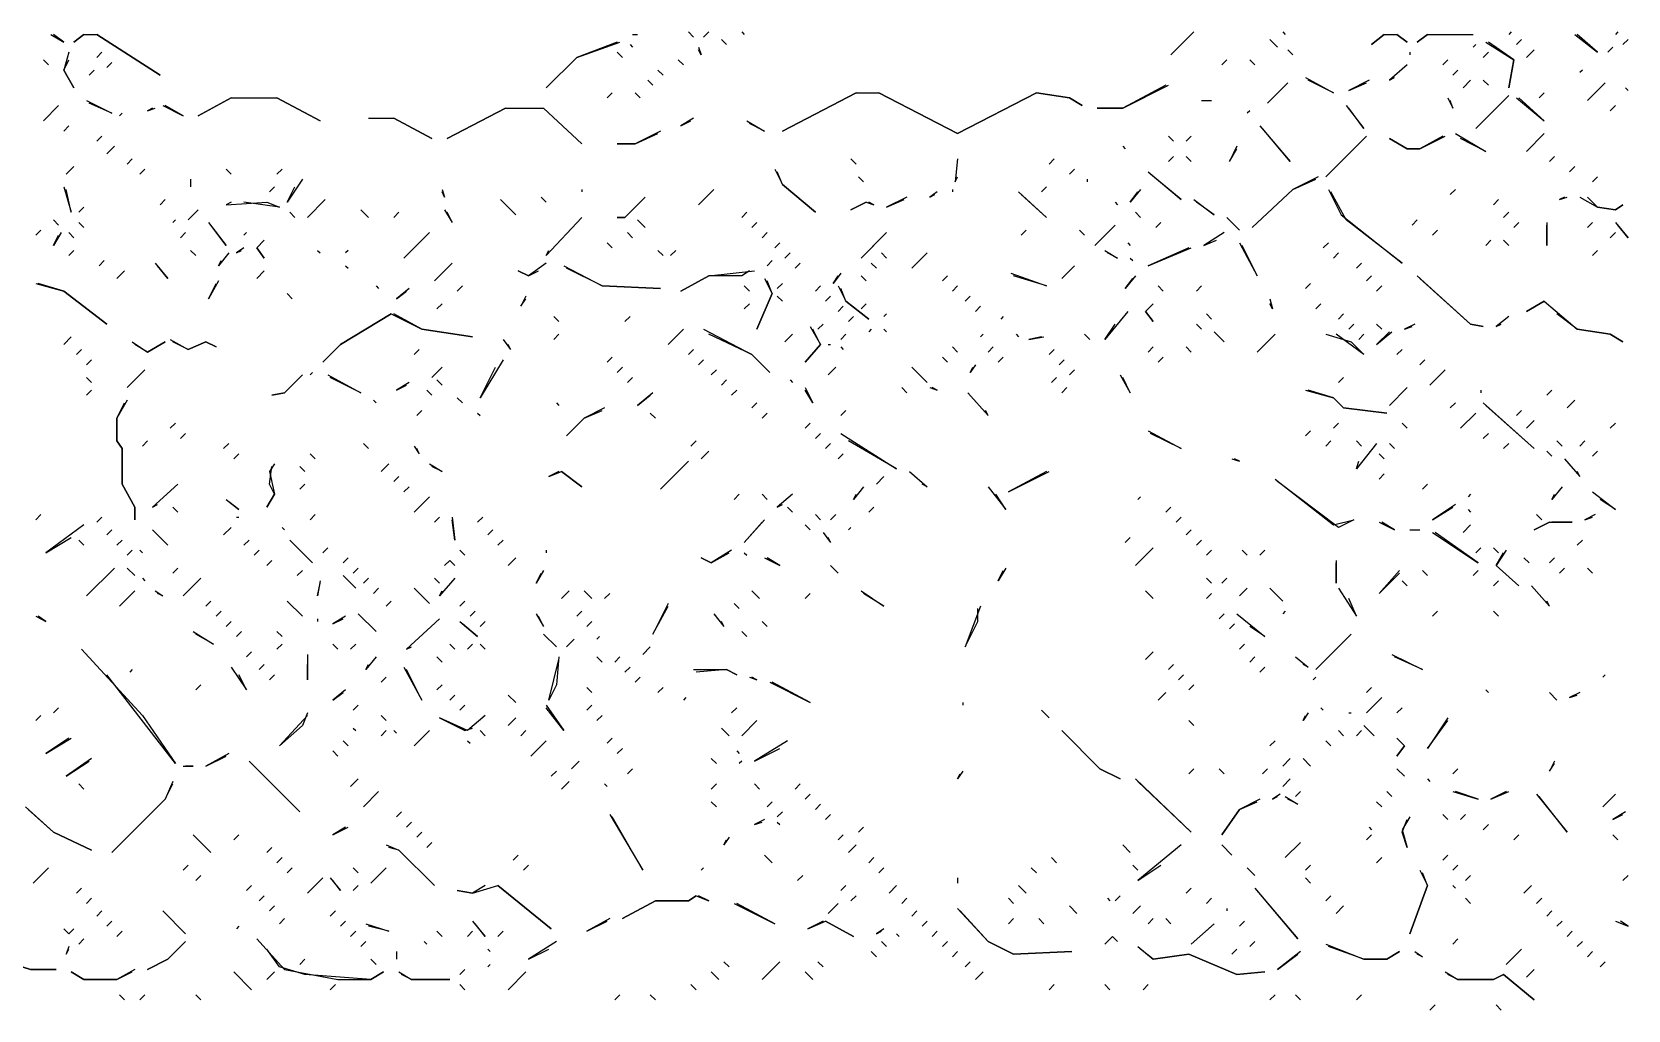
# Model space of a CAD drawing. Extents: x 1 to 2775, y -31 to 2075.
# Drawn here: x 654.8 to 759.5, y 2010.7 to 2074.8 of the extents above; entities that cross this region are included whole.
import ezdxf

# ---------------------------------------------------------------- set-up
doc = ezdxf.new("R2010")
doc.units = 0
doc.layers.add('LINEWORK', color=4, linetype='CONTINUOUS')

msp = doc.modelspace()

# ---------------------------------------------------------------- linework, layer by layer
at = {"layer": 'LINEWORK'}
for points in [[(656, 2074.6667), (656.8333, 2074.1667), (656.1667, 2074.6667)], [(658.1667, 2074.6667), (657.5, 2074.1667), (658.1667, 2074.6667), (659, 2074.6667), (663.1667, 2072), (659, 2074.6667)], [(693.1667, 2074.1667), (690.5, 2073.1667), (688.5, 2071.1667), (690.5, 2073.1667), (693.3333, 2074.1667)], [(694.1667, 2074.6667), (694.5, 2074.6667)], [(697.8333, 2074.8333), (698.1667, 2074.5)], [(699.1667, 2074.8333), (698.8333, 2074.5)], [(700, 2074.3333), (700.3333, 2074)], [(701.3333, 2074.8333), (701.5, 2074.6667)], [(731, 2074.8333), (729.5, 2073.3333)], [(736, 2074.3333), (736.5, 2073.8333)], [(736.8333, 2074.8333), (737, 2074.6667)], [(743.5, 2074.6667), (742.6667, 2074), (743.5, 2074.6667), (744.3333, 2074.6667), (745, 2074.1667), (744.3333, 2074.6667)], [(746.3333, 2074.6667), (745.6667, 2074.1667), (746.3333, 2074.6667), (749.3333, 2074.6667)], [(750.1667, 2074.1667), (752, 2073), (751.6667, 2071.1667), (752, 2073), (750.3333, 2074.1667)], [(751.8333, 2074.8333), (751.6667, 2074.6667)], [(752.5, 2074.3333), (752.1667, 2074)], [(756, 2074.6667), (757.5, 2073.5), (756.1667, 2074.6667)], [(758.8333, 2074.8333), (758.6667, 2074.6667)], [(759.5, 2074.3333), (759.1667, 2074)], [(657.1667, 2073.5), (656.8333, 2072.3333), (657.5, 2071.1667), (656.8333, 2072.3333), (657.1667, 2073)], [(659.3333, 2073.5), (659, 2073.1667)], [(693.1667, 2073.5), (693.5, 2073.1667)], [(694, 2074), (694.1667, 2073.8333)], [(698.5, 2073.8333), (698.6667, 2073.3333), (698.5, 2073.6667)], [(737.1667, 2073.6667), (737.5, 2073.3333)], [(745.1667, 2073.5), (745.1667, 2073.3333)], [(749.5, 2074), (749.3333, 2073.8333)], [(750.3333, 2073.5), (750, 2073.1667)], [(753.3333, 2073.6667), (752.8333, 2073.1667)], [(758.5, 2073.8333), (758.1667, 2073.5)], [(655.5, 2073), (655.8333, 2072.6667)], [(658.8333, 2072.3333), (658.5, 2072)], [(660, 2072.8333), (659.6667, 2072.5)], [(695.8333, 2072.3333), (696.1667, 2072)], [(697.1667, 2073), (697.5, 2072.6667)], [(733.1667, 2073), (732.8333, 2072.6667)], [(734.6667, 2073), (735, 2072.6667)], [(745, 2072.6667), (743.8333, 2071.6667), (744.1667, 2071.8333)], [(747.6667, 2073), (747.3333, 2072.6667)], [(748.3333, 2072.3333), (748, 2072)], [(756.5, 2072.3333), (756.3333, 2072.1667)], [(695.1667, 2071.6667), (695.5, 2071.3333)], [(729.1667, 2071.3333), (726.3333, 2069.8333), (724.6667, 2069.8333), (726.3333, 2069.8333), (729.3333, 2071.3333)], [(737.1667, 2071.5), (735.8333, 2070.1667)], [(738.3333, 2071.8333), (740.1667, 2070.8333), (738.5, 2071.6667)], [(742.5, 2071.6667), (741.1667, 2071), (742.3333, 2071.5)], [(749.1667, 2071.6667), (748.6667, 2071.1667)], [(750, 2071.6667), (750.3333, 2071.3333)], [(758, 2071.5), (756.8333, 2070.3333)], [(759.3333, 2071.1667), (759.5, 2071)], [(656.5, 2070), (655.5, 2069)], [(658.3333, 2070.3333), (660, 2069.5), (658.5, 2070.1667)], [(663.3333, 2070), (664.6667, 2069.3333), (663.5, 2070)], [(667.8333, 2070.5), (665.6667, 2069.3333), (667.8333, 2070.5), (670.8333, 2070.5), (673.6667, 2069), (670.8333, 2070.5)], [(692.8333, 2070.8333), (692.5, 2070.5)], [(694.3333, 2070.8333), (694.6667, 2070.5)], [(708.8333, 2070.8333), (704, 2068.3333), (708.8333, 2070.8333), (710.3333, 2070.8333), (715.5, 2068.1667), (720.6667, 2070.8333), (722.8333, 2070.5), (723.6667, 2070), (722.8333, 2070.5), (720.6667, 2070.8333), (715.5, 2068.1667), (710.3333, 2070.8333)], [(731.5, 2070.3333), (732.1667, 2070.3333)], [(741, 2070), (742.1667, 2068.5), (741.1667, 2069.8333)], [(747.6667, 2070.5), (748, 2069.8333), (747.8333, 2070.3333)], [(751.6667, 2070.6667), (749.5, 2068.5)], [(752.1667, 2070.5), (754, 2069), (752.3333, 2070.5)], [(754, 2070.8333), (753.6667, 2070.5)], [(758.6667, 2070), (758.3333, 2069.6667)], [(660.6667, 2069.5), (660.5, 2069.3333)], [(662.6667, 2069.8333), (662.3333, 2069.6667), (662.8333, 2069.8333)], [(676.8333, 2069.1667), (678.5, 2069.1667), (681, 2067.8333), (678.5, 2069.1667)], [(685.8333, 2069.8333), (682, 2067.8333), (685.8333, 2069.8333), (688.3333, 2069.8333), (690.8333, 2067.5), (688.3333, 2069.8333)], [(698.1667, 2069.1667), (697.3333, 2068.6667), (698, 2069)], [(701.6667, 2069), (702.8333, 2068.3333), (701.8333, 2068.8333)], [(734.6667, 2069.6667), (734.5, 2069.5)], [(657.1667, 2068.6667), (656.8333, 2068.3333)], [(659.3333, 2068), (659, 2067.6667)], [(696, 2068.3333), (694.3333, 2067.5), (693.1667, 2067.5), (694.3333, 2067.5), (695.8333, 2068.1667)], [(729.3333, 2068), (729.6667, 2067.6667)], [(730.8333, 2068), (730.5, 2067.6667)], [(735.3333, 2068.6667), (737.3333, 2066.3333), (735.5, 2068.5)], [(742.3333, 2068), (739.6667, 2065.3333)], [(747.3333, 2068), (745.8333, 2067.1667), (745, 2067.1667), (743.8333, 2067.8333), (745, 2067.1667), (745.8333, 2067.1667), (747.5, 2068)], [(748.1667, 2068.1667), (750.1667, 2067), (748.5, 2067.8333)], [(754, 2068.1667), (752.8333, 2067)], [(660.1667, 2067.3333), (659.6667, 2066.8333)], [(726.3333, 2067.3333), (726.5, 2067.1667)], [(733.8333, 2067.3333), (733.3333, 2066.3333), (733.8333, 2067.1667)], [(657.5, 2066), (657, 2065.5)], [(661.3333, 2066.5), (661, 2066.1667)], [(662.1667, 2065.8333), (661.8333, 2065.5)], [(667.5, 2065.8333), (667.8333, 2065.5)], [(671.1667, 2065.8333), (670.8333, 2065.5)], [(703.5, 2065.8333), (704, 2064.8333), (706.1667, 2063), (704, 2064.8333), (703.6667, 2065.6667)], [(708.5, 2066.5), (708.8333, 2066.1667)], [(715.5, 2066.5), (715.3333, 2065), (715.5, 2065.3333)], [(721.8333, 2066.5), (721.5, 2066.1667)], [(723.1667, 2065.8333), (722.8333, 2065.5)], [(729.6667, 2066.6667), (729.3333, 2066.3333)], [(730.5, 2066.6667), (730.8333, 2066.3333)], [(754.6667, 2066.6667), (754.3333, 2066.3333)], [(756, 2066), (755.6667, 2065.6667)], [(656.8333, 2064.6667), (657.3333, 2063), (657, 2064.5)], [(665.1667, 2065.1667), (665.1667, 2064.6667)], [(670.6667, 2064.6667), (670.3333, 2064.3333)], [(672.5, 2065.1667), (671.5, 2063.6667), (672, 2064.6667)], [(709, 2065.3333), (709.3333, 2065)], [(721.3333, 2064.6667), (721, 2064.3333)], [(724, 2065.1667), (724, 2065)], [(728, 2065.6667), (730.1667, 2063.8333), (728.1667, 2065.5)], [(739.1667, 2065.3333), (737.5, 2064.5), (734.8333, 2062), (737.5, 2064.5), (739, 2065.1667)], [(757.5, 2065.3333), (757.1667, 2065)], [(663.5, 2063.8333), (663.1667, 2063.5)], [(667.8333, 2063.6667), (667.5, 2063.5), (670.1667, 2063.6667), (671, 2063.3333), (668.6667, 2063.6667)], [(674, 2063.8333), (672.8333, 2062.6667)], [(681.6667, 2064.5), (681.8333, 2064), (681.6667, 2064.3333)], [(685.5, 2063.8333), (686.5, 2062.8333)], [(688.1667, 2064), (688.5, 2063.6667)], [(690.8333, 2064.5), (690.8333, 2064.3333)], [(695, 2064), (693.6667, 2062.6667), (693.1667, 2062.6667), (693.6667, 2062.6667)], [(699.5, 2064.5), (698.5, 2063.5)], [(709.5, 2063.6667), (708.5, 2063.1667), (709.5, 2063.6667), (710, 2063.5), (709.6667, 2063.6667)], [(712.1667, 2064), (710.8333, 2063.3333), (712, 2063.8333)], [(714.1667, 2064.3333), (713.6667, 2064), (714, 2064.1667)], [(715.1667, 2064.5), (715.1667, 2064.3333)], [(719.5, 2064.3333), (721.3333, 2062.6667), (719.6667, 2064.1667)], [(725.8333, 2063.6667), (726, 2063.5)], [(727.5, 2064.5), (726.8333, 2063.6667), (727.3333, 2064.3333)], [(731, 2063.8333), (732.3333, 2062.8333), (731.1667, 2063.6667)], [(739.8333, 2064.5), (740.6667, 2062.8333), (744.6667, 2059.6667), (741, 2062.5), (740, 2064.3333)], [(748.1667, 2064.5), (747.8333, 2064.1667)], [(751, 2063.8333), (750.6667, 2063.5)], [(755.3333, 2064), (755, 2063.8333), (755.5, 2064)], [(756.3333, 2064), (757.5, 2063.3333), (758.6667, 2063.1667), (759.1667, 2063.5), (758.6667, 2063.1667), (757.5, 2063.3333), (756.8333, 2064)], [(658.1667, 2063.3333), (657.8333, 2063)], [(665.6667, 2063.1667), (665, 2062.5)], [(671.6667, 2063), (672, 2062.6667)], [(676.3333, 2063.1667), (676.8333, 2062.6667)], [(678.8333, 2063), (678.5, 2062.6667)], [(681.8333, 2063.1667), (682.3333, 2062.3333), (682, 2063)], [(690.8333, 2062.6667), (688.5, 2060.1667), (688.6667, 2060.5)], [(701.6667, 2063), (701.3333, 2062.6667)], [(727.1667, 2063), (727.5, 2062.6667)], [(733.1667, 2062.6667), (734, 2061.8333)], [(751.6667, 2063), (751.3333, 2062.6667)], [(655.3333, 2061.8333), (655, 2061.5)], [(656.1667, 2062.5), (656.5, 2062.1667)], [(656.6667, 2061.6667), (656.1667, 2060.8333), (656.5, 2061.5)], [(657.1667, 2061.6667), (657.5, 2061.3333)], [(657.8333, 2062.3333), (658.1667, 2062)], [(664.1667, 2062.5), (664, 2062.3333)], [(664.8333, 2061.6667), (664.5, 2061.3333)], [(666.3333, 2062.3333), (667.5, 2060.8333), (666.5, 2062.1667)], [(668.8333, 2061.6667), (668.6667, 2061.5)], [(680.8333, 2061.6667), (679.1667, 2060)], [(693.8333, 2061.6667), (694.1667, 2061.3333)], [(694.5, 2062.5), (695, 2062)], [(702.3333, 2062.3333), (702, 2062)], [(703, 2061.6667), (702.6667, 2061.3333)], [(710.8333, 2061.6667), (709.1667, 2060), (710.6667, 2061.5)], [(720, 2061.8333), (719.6667, 2061.5)], [(723.5, 2061.8333), (723.8333, 2061.5)], [(725.8333, 2062.1667), (724.5, 2060.8333)], [(728.8333, 2062.3333), (728.5, 2062)], [(733, 2061.6667), (731.6667, 2060.8333), (732.5, 2061.1667)], [(745.6667, 2062.5), (745.3333, 2062.1667)], [(747, 2061.8333), (746.6667, 2061.5)], [(752.3333, 2062.3333), (752, 2062)], [(754.1667, 2062.3333), (754.1667, 2060.8333), (754.1667, 2062.1667)], [(757.1667, 2062.3333), (756.8333, 2062)], [(758.6667, 2061.6667), (758.3333, 2061.3333)], [(758.6667, 2062.3333), (759.5, 2061.3333), (758.8333, 2062.1667)], [(657.5, 2060.5), (657.1667, 2060.1667)], [(665.1667, 2060.5), (665.5, 2060.1667)], [(668.6667, 2060.6667), (668.1667, 2060.3333), (668.5, 2060.5)], [(670, 2061.1667), (669.5, 2060.6667), (670, 2060), (669.5, 2060.6667)], [(673.5, 2060.5), (673.6667, 2060.3333)], [(675.5, 2060.5), (675.3333, 2060.3333)], [(692.5, 2061), (692.8333, 2060.6667)], [(695.8333, 2060.5), (696.1667, 2060.1667)], [(697, 2060.5), (696.6667, 2060.1667)], [(703.8333, 2061), (703.5, 2060.6667)], [(725.1667, 2060.5), (726, 2060), (725.3333, 2060.3333)], [(726.6667, 2061), (726.8333, 2060.8333)], [(730.6667, 2060.6667), (728, 2059.5), (730.8333, 2060.6667)], [(734, 2061), (735.1667, 2058.8333), (734.1667, 2060.8333)], [(739.8333, 2061), (739.5, 2060.6667)], [(750.5, 2061.1667), (750.1667, 2060.8333)], [(751.3333, 2061.1667), (751.6667, 2060.8333)], [(757.5, 2060.5), (757.1667, 2060.1667)], [(659.5, 2059.8333), (659.1667, 2059.5)], [(662.8333, 2059.6667), (663.6667, 2058.6667), (663, 2059.5)], [(667.6667, 2060.3333), (667, 2059.5), (667.1667, 2059.8333)], [(675.3333, 2059.5), (675.5, 2059.3333)], [(682.3333, 2059.6667), (681.1667, 2058.5)], [(688.5, 2059.6667), (687.3333, 2058.8333), (686.6667, 2059.1667), (687.3333, 2058.8333), (688, 2059.1667)], [(689.6667, 2059.5), (692.1667, 2058.1667), (696, 2058), (692.1667, 2058.1667), (689.8333, 2059.3333)], [(703.3333, 2059.8333), (703, 2059.5)], [(704.5, 2060.3333), (704.1667, 2060)], [(705.1667, 2059.6667), (704.8333, 2059.3333)], [(709.8333, 2059.6667), (710.1667, 2059.3333)], [(710.5, 2060.3333), (710.8333, 2060)], [(713.5, 2060.3333), (712.5, 2059.3333)], [(723.1667, 2059.5), (722.3333, 2058.6667)], [(726.8333, 2060), (727, 2059.8333)], [(740.5, 2060.3333), (740.1667, 2060)], [(742, 2059.6667), (741.6667, 2059.3333)], [(660.8333, 2059.1667), (660.3333, 2058.6667)], [(667, 2058.5), (666.3333, 2057.3333), (666.8333, 2058.3333)], [(670, 2059.1667), (669.5, 2058.6667)], [(701.8333, 2059.1667), (701.3333, 2058.8333), (699.1667, 2058.8333), (697.3333, 2057.8333), (699.1667, 2058.8333), (702.1667, 2059.1667)], [(702.8333, 2058.6667), (703.3333, 2057.6667), (702.3333, 2055.3333), (703.3333, 2057.6667), (703, 2058.5)], [(707.8333, 2059), (707.3333, 2058.3333), (707.6667, 2058.8333)], [(709.1667, 2058.8333), (709.5, 2058.5)], [(714.8333, 2058.8333), (714.5, 2058.5)], [(719, 2059), (721.3333, 2058.1667), (719.1667, 2058.8333)], [(727.1667, 2058.8333), (726.5, 2058), (727, 2058.6667)], [(742.6667, 2058.8333), (742.3333, 2058.5)], [(745.6667, 2058.8333), (749.1667, 2055.6667), (750, 2055.5), (749.1667, 2055.6667), (745.8333, 2058.6667)], [(655, 2058.3333), (656.8333, 2057.8333), (659.6667, 2055.6667), (656.8333, 2057.8333), (655.1667, 2058.3333)], [(671.5, 2057.6667), (671.8333, 2057.3333)], [(677.3333, 2058.1667), (677.5, 2058)], [(679.5, 2058), (678.6667, 2057.3333), (679.3333, 2057.8333)], [(683, 2058.1667), (682.6667, 2057.8333)], [(687.1667, 2057.5), (686.8333, 2056.8333), (687.1667, 2057.3333)], [(701.5, 2058.1667), (701.8333, 2057.8333)], [(704, 2058.3333), (703.6667, 2058)], [(703.6667, 2057.5), (704, 2057.1667)], [(706.5, 2058.1667), (706.1667, 2057.8333)], [(707.1667, 2057.5), (706.8333, 2057.1667)], [(707.6667, 2058.1667), (708.1667, 2057.1667), (709.6667, 2056), (708.1667, 2057.1667), (707.8333, 2058)], [(715.5, 2058.1667), (715.1667, 2057.8333)], [(716.3333, 2057.5), (716, 2057.1667)], [(728.6667, 2058.1667), (729, 2057.8333)], [(731.5, 2058.1667), (731.1667, 2057.8333)], [(736, 2057.3333), (736.1667, 2056.6667), (736, 2057)], [(738.6667, 2058.3333), (738.3333, 2058)], [(743.3333, 2058.1667), (743, 2057.8333)], [(678.3333, 2056.3333), (675, 2054.3333), (673.8333, 2053.1667), (675, 2054.3333), (678.3333, 2056.3333), (680.3333, 2055.3333), (683.6667, 2054.8333), (680.3333, 2055.3333), (678.5, 2056.3333)], [(681.6667, 2057), (681.3333, 2056.6667)], [(701.8333, 2057), (701.5, 2056.6667)], [(708, 2056.8333), (707.6667, 2056.5)], [(709.5, 2057), (709.1667, 2056.6667)], [(710.8333, 2056.3333), (710.6667, 2056.1667)], [(717, 2056.8333), (716.6667, 2056.5)], [(726.6667, 2056.5), (725.1667, 2054.6667), (725.8333, 2055.6667)], [(728.3333, 2057), (727.8333, 2056.5), (728.3333, 2055.8333), (727.8333, 2056.5)], [(731.8333, 2056.3333), (732.1667, 2056)], [(739.3333, 2057), (739, 2056.6667)], [(740.8333, 2056.3333), (740.5, 2056)], [(754, 2057.1667), (752.8333, 2056.5), (754, 2057.1667), (756.1667, 2055.3333), (758.3333, 2055), (759.1667, 2054.5), (758.3333, 2055), (756.1667, 2055.3333), (754.8333, 2056.3333)], [(689, 2056.1667), (689.3333, 2055.8333)], [(694, 2056.1667), (693.6667, 2055.8333)], [(697.5, 2055.3333), (696.5, 2054.3333)], [(698.8333, 2055.3333), (702, 2053.6667), (703.1667, 2052.5), (702, 2053.6667), (699.1667, 2055)], [(705.8333, 2055.5), (706.5, 2054.3333), (705.5, 2053.1667), (706.5, 2054.3333), (706, 2055.3333)], [(706.6667, 2055.6667), (706.3333, 2055.3333)], [(708.6667, 2056.1667), (708.3333, 2055.8333)], [(709.8333, 2055.3333), (709.6667, 2055.1667)], [(710.6667, 2055.3333), (710.8333, 2055.1667)], [(718.5, 2056.1667), (718.3333, 2056)], [(731.1667, 2055.6667), (731.5, 2055.3333)], [(741.5, 2055.6667), (741.1667, 2055.3333)], [(743, 2055.6667), (743.3333, 2055.3333)], [(745.5, 2055.6667), (744.8333, 2055.3333), (745.3333, 2055.5)], [(751.6667, 2056.1667), (750.8333, 2055.5), (751.1667, 2055.6667)], [(657.3333, 2054.8333), (656.8333, 2054.3333)], [(661.3333, 2054.5), (662.3333, 2053.8333), (663.5, 2054.5), (662.3333, 2053.8333), (661.5, 2054.3333)], [(663.8333, 2054.6667), (665, 2054), (666.1667, 2054.5), (666.8333, 2054.1667), (666.1667, 2054.5), (665, 2054), (664, 2054.5)], [(685.6667, 2054.6667), (686.1667, 2054), (686, 2054.3333)], [(689.3333, 2055), (689, 2054.6667)], [(704.6667, 2055), (704.1667, 2054.5)], [(707, 2054.3333), (707.1667, 2054.3333)], [(708.1667, 2055), (707.8333, 2054.6667)], [(707.8333, 2054.1667), (708, 2054)], [(715.1667, 2054.1667), (715.5, 2053.8333)], [(717.1667, 2055), (717, 2054.8333)], [(717.8333, 2054.1667), (717.5, 2053.8333)], [(719.3333, 2055), (719.5, 2054.8333)], [(721, 2054.8333), (720.1667, 2054.6667), (721.1667, 2054.8333)], [(723.8333, 2055), (724.1667, 2054.6667)], [(728.3333, 2054.1667), (728, 2053.8333)], [(730.5, 2054.1667), (730.8333, 2053.8333)], [(732.3333, 2055.1667), (733, 2054.5)], [(736.3333, 2055), (735.1667, 2053.8333)], [(739.6667, 2055), (741.3333, 2054.5), (742.1667, 2053.6667), (740.3333, 2055)], [(742.1667, 2055), (741.8333, 2054.6667)], [(743.8333, 2055.1667), (743, 2054.3333), (744, 2055.1667)], [(658, 2054), (657.6667, 2053.6667)], [(658.6667, 2053.3333), (658.3333, 2053)], [(680.1667, 2054), (679.8333, 2053.6667)], [(685.6667, 2053.3333), (684.1667, 2050.8333), (685.1667, 2052.8333)], [(692.8333, 2053.5), (692.5, 2053.1667)], [(698.1667, 2054), (697.8333, 2053.6667)], [(698.8333, 2053.3333), (698.5, 2053)], [(714.5, 2053.5), (714.8333, 2053.1667)], [(718.5, 2053.5), (718.1667, 2053.1667)], [(721.8333, 2054), (721.5, 2053.6667)], [(722.5, 2053.3333), (722.1667, 2053)], [(729, 2053.5), (728.6667, 2053.1667)], [(744.6667, 2054), (744.3333, 2053.6667)], [(746.1667, 2053.3333), (745.8333, 2053)], [(658.3333, 2052.1667), (658.6667, 2051.8333)], [(662.1667, 2052.6667), (661, 2051.5)], [(672.5, 2052.3333), (671.3333, 2051.1667), (670.5, 2051), (671.3333, 2051.1667)], [(673.1667, 2052.5), (673, 2052.3333)], [(674.1667, 2052.3333), (676.3333, 2051.1667), (674.3333, 2052.1667)], [(681.6667, 2052.8333), (681, 2052.1667)], [(693.5, 2052.8333), (693.1667, 2052.5)], [(694.1667, 2052.1667), (693.8333, 2051.8333)], [(699.6667, 2052.6667), (699.3333, 2052.3333)], [(707.5, 2052.8333), (707, 2052.3333)], [(712.5, 2052.8333), (713.5, 2051.8333)], [(716.6667, 2053), (716.3333, 2052.5), (716.5, 2052.8333)], [(722, 2052.1667), (721.6667, 2051.8333)], [(723.1667, 2052.6667), (722.8333, 2052.3333)], [(726.1667, 2052.3333), (726.8333, 2051.1667), (726.3333, 2052.1667)], [(740.8333, 2052.1667), (740.5, 2051.8333)], [(747.5, 2052.6667), (746.5, 2051.6667)], [(658.6667, 2051.3333), (658.3333, 2051)], [(679.5, 2051.8333), (678.6667, 2051.3333), (679.3333, 2051.6667)], [(680.6667, 2051.3333), (681, 2051)], [(681.3333, 2052), (681.6667, 2051.6667)], [(695.5, 2051.1667), (694.5, 2050.3333), (695.3333, 2051)], [(700.3333, 2052), (700, 2051.6667)], [(701, 2051.3333), (700.6667, 2051)], [(704.5, 2052), (704.6667, 2051.8333)], [(705.5, 2051.5), (706, 2050.5), (705.5, 2051.3333)], [(711.8333, 2051.5), (712.1667, 2051.1667)], [(713.6667, 2051.5), (714.1667, 2051.3333), (713.8333, 2051.5)], [(716.1667, 2051.1667), (717.5, 2049.6667), (717.3333, 2050)], [(722.6667, 2051.5), (722.3333, 2051.1667)], [(738.3333, 2051.3333), (740.1667, 2050.8333), (740.8333, 2050.1667), (743.6667, 2049.8333), (740.8333, 2050.1667), (740.1667, 2050.8333), (738.5, 2051.3333)], [(745, 2051.5), (743.8333, 2050.3333)], [(749.8333, 2051.3333), (749.8333, 2051.1667)], [(754.5, 2051.3333), (754.1667, 2051)], [(661, 2050.6667), (660.3333, 2049.5), (660.3333, 2048), (660.6667, 2047.5), (660.6667, 2045.1667), (661.5, 2043.6667), (661.5, 2042.8333), (661.5, 2043.6667), (660.6667, 2045.1667), (660.6667, 2047.5), (660.3333, 2048), (660.3333, 2049.5), (660.8333, 2050.5)], [(677.1667, 2050.6667), (677.3333, 2050.5)], [(680.3333, 2050), (680, 2049.6667)], [(682.6667, 2050.8333), (683, 2050.5)], [(689.1667, 2050.5), (689.3333, 2050.3333)], [(692.3333, 2050.1667), (691, 2049.5), (689.8333, 2048.3333), (691, 2049.5), (692.1667, 2050)], [(702.3333, 2050.5), (702, 2050.1667)], [(708.1667, 2050), (707.8333, 2049.6667)], [(748.1667, 2050.5), (747.8333, 2050.1667)], [(750, 2050.5), (753.3333, 2047.5), (750.1667, 2050.3333)], [(752.5, 2050), (752.1667, 2049.6667)], [(756, 2050.6667), (755.5, 2050.1667)], [(664.1667, 2049.1667), (663.8333, 2048.8333)], [(684, 2049.8333), (684.1667, 2049.6667)], [(695.3333, 2049.8333), (695.6667, 2049.5)], [(703, 2049.8333), (702.6667, 2049.5)], [(705.8333, 2049.1667), (705.5, 2048.8333)], [(740.5, 2049.1667), (740.1667, 2048.8333)], [(744.6667, 2049.1667), (745, 2048.8333)], [(749.5, 2049.8333), (748.5, 2048.8333)], [(753.3333, 2049.3333), (752.8333, 2048.8333)], [(758.6667, 2049.1667), (758.3333, 2048.8333)], [(662.3333, 2048), (662, 2047.6667)], [(664.8333, 2048.5), (664.5, 2048.1667)], [(698.3333, 2048), (698, 2047.6667)], [(706.5, 2048.5), (706.1667, 2048.1667)], [(707.8333, 2048.5), (711.5, 2046.1667), (708.3333, 2048)], [(728, 2048.6667), (730.1667, 2047.5), (728.1667, 2048.5)], [(738.6667, 2048.6667), (738.3333, 2048.3333)], [(740, 2048), (739.6667, 2047.6667)], [(741.6667, 2048), (742, 2047.6667)], [(750.3333, 2048.5), (750, 2048.1667)], [(754.8333, 2048), (755.1667, 2047.6667)], [(756.6667, 2048), (756.3333, 2047.6667)], [(667.6667, 2047.8333), (667.3333, 2047.5)], [(668.3333, 2047.1667), (668, 2046.8333)], [(673, 2047.1667), (673.3333, 2046.8333)], [(676.5, 2047.8333), (676.8333, 2047.5)], [(679.8333, 2047.6667), (680.1667, 2047.1667), (680, 2047.5)], [(699.1667, 2047.3333), (698.6667, 2046.8333)], [(707.1667, 2047.8333), (706.8333, 2047.5)], [(708, 2047.1667), (707.6667, 2046.8333)], [(733.5, 2046.8333), (734, 2046.6667), (733.6667, 2046.8333)], [(743, 2047.8333), (741.6667, 2046.1667), (741.8333, 2046.6667)], [(743.1667, 2047.1667), (743.5, 2046.8333)], [(743.8333, 2047.8333), (744.1667, 2047.5)], [(751.6667, 2047.8333), (751.3333, 2047.5)], [(754.1667, 2047.3333), (754.5, 2047)], [(755.3333, 2046.8333), (756.3333, 2045.6667), (756.1667, 2046)], [(757.5, 2047.3333), (757.1667, 2047)], [(670.6667, 2046.5), (670.3333, 2046), (670.6667, 2044.5), (670.1667, 2043.6667), (670.6667, 2044.5), (670.3333, 2045.1667), (670.5, 2046.3333)], [(672.3333, 2046.3333), (672.6667, 2046)], [(678.1667, 2046.5), (677.6667, 2046)], [(680.8333, 2046.5), (681.6667, 2046), (681, 2046.3333)], [(689.3333, 2046), (688.6667, 2045.6667), (689.5, 2046), (690.8333, 2045), (689.5, 2046)], [(697.8333, 2046.6667), (696, 2044.8333)], [(712.3333, 2046), (713.5, 2045), (713.1667, 2045.1667)], [(721.3333, 2046), (718.8333, 2044.6667), (721.5, 2046)], [(743.5, 2045.8333), (743.1667, 2045.5)], [(664.3333, 2045.1667), (662.6667, 2043.6667), (663, 2043.8333)], [(672.6667, 2045.1667), (672.3333, 2044.8333)], [(678.8333, 2045.6667), (678.5, 2045.3333)], [(679.5, 2045), (679.1667, 2044.6667)], [(709.3333, 2045), (708.6667, 2044.1667), (708.8333, 2044.5)], [(710.6667, 2045.6667), (710.1667, 2045.1667)], [(717.5, 2045), (718.6667, 2043.5), (718, 2044.5)], [(736.3333, 2045.5), (740.1667, 2042.5), (741.5, 2042.8333), (740.5, 2042.3333), (736.5, 2045.3333)], [(746.3333, 2045.1667), (746, 2044.8333)], [(755.1667, 2045), (754.5, 2044.1667), (754.6667, 2044.5)], [(667.5, 2044.1667), (668.3333, 2043.5), (667.6667, 2044)], [(680.8333, 2044.3333), (679.8333, 2043.3333)], [(701.1667, 2044.5), (700.8333, 2044.1667)], [(702.6667, 2044.5), (703, 2044.1667)], [(704.6667, 2044.5), (703.6667, 2043.6667), (704, 2043.8333)], [(727.5, 2044.3333), (727.3333, 2044.1667)], [(748.1667, 2043.8333), (746.6667, 2042.8333), (748, 2043.6667)], [(749.1667, 2044.5), (749, 2044.3333)], [(757.1667, 2044.6667), (758.6667, 2043.5), (757.6667, 2044.1667)], [(655.3333, 2043.1667), (655, 2042.8333)], [(659.3333, 2043), (659, 2042.6667)], [(664, 2043.6667), (664.3333, 2043.3333)], [(668.1667, 2043), (668.3333, 2043)], [(673.3333, 2043.1667), (673, 2042.8333)], [(681.5, 2043), (681.1667, 2042.6667)], [(682.3333, 2043), (682.5, 2041.5), (682.3333, 2042.8333)], [(684.3333, 2043), (684, 2042.6667)], [(702.8333, 2042.8333), (701.5, 2041.3333), (702.6667, 2042.6667)], [(704.3333, 2043.6667), (704.6667, 2043.3333)], [(706.1667, 2043.1667), (706.5, 2042.8333)], [(707.5, 2043.1667), (707.1667, 2042.8333)], [(710, 2043.6667), (709.6667, 2043.3333)], [(729.5, 2043.6667), (729.1667, 2043.3333)], [(730.1667, 2043), (729.8333, 2042.6667)], [(743.1667, 2042.6667), (744.1667, 2042.1667), (743.3333, 2042.6667)], [(749, 2043.5), (749.1667, 2043.3333)], [(754.3333, 2042.6667), (753.3333, 2042.1667), (754.3333, 2042.6667), (755.8333, 2042.6667), (754.5, 2042.6667)], [(753.5, 2043.1667), (753.8333, 2042.8333)], [(757.3333, 2043.1667), (756.6667, 2042.8333), (757.1667, 2043)], [(658.1667, 2042.5), (655.6667, 2040.6667), (657.3333, 2041.6667)], [(660, 2042.1667), (659.6667, 2041.8333)], [(662.6667, 2042.1667), (663.6667, 2041.1667)], [(667.8333, 2042.3333), (667.3333, 2041.8333)], [(671.1667, 2042.3333), (671.3333, 2042.1667)], [(685, 2042.1667), (684.6667, 2041.8333)], [(705.5, 2042.5), (705.8333, 2042.1667)], [(706.6667, 2042), (707.1667, 2041.3333), (707, 2041.6667)], [(708.5, 2042.3333), (708.3333, 2042.1667)], [(726.8333, 2041.6667), (726.5, 2041.3333)], [(730.8333, 2042.1667), (730.5, 2041.8333)], [(745.1667, 2042.1667), (745.8333, 2042.1667)], [(746.6667, 2042), (749.6667, 2040), (746.8333, 2042)], [(749.1667, 2042.5), (748.6667, 2042)], [(657.8333, 2041.5), (658.1667, 2041.1667)], [(660.6667, 2041.5), (660.3333, 2041.1667)], [(661.3333, 2040.8333), (661, 2040.5)], [(661.8333, 2040.8333), (662, 2040.6667)], [(669, 2041.5), (668.6667, 2041.1667)], [(669.6667, 2040.8333), (669.3333, 2040.5)], [(671.6667, 2041.5), (673.1667, 2040)], [(674.1667, 2041), (673.8333, 2040.6667)], [(682.8333, 2040.8333), (683.1667, 2040.5)], [(685.6667, 2041.5), (685.3333, 2041.1667)], [(688.5, 2040.8333), (688.5, 2040.6667)], [(700.6667, 2040.8333), (699.3333, 2040), (698.6667, 2040.3333), (699.3333, 2040), (700.5, 2040.6667)], [(701.5, 2040.6667), (701.6667, 2040.5)], [(728.3333, 2041), (727.1667, 2039.8333)], [(731.5, 2041.5), (731.1667, 2041.1667)], [(732.1667, 2040.8333), (731.8333, 2040.5)], [(734.1667, 2040.8333), (734.5, 2040.5)], [(735.6667, 2040.8333), (735.3333, 2040.5)], [(749.8333, 2041), (749.5, 2040.6667)], [(750.6667, 2041), (751, 2040.6667)], [(751.5, 2040.8333), (750.8333, 2039.8333), (752.3333, 2038.5), (750.8333, 2039.8333), (751.3333, 2040.6667)], [(756.5, 2041.5), (756.1667, 2041.1667)], [(660.1667, 2039.6667), (658.3333, 2037.8333)], [(661, 2039.6667), (661.5, 2039.1667)], [(664.3333, 2039.6667), (664, 2039.3333)], [(670.5, 2040.1667), (670.1667, 2039.8333)], [(672.5, 2039.5), (672.1667, 2039.1667)], [(675.5, 2040.3333), (675.1667, 2040)], [(676.1667, 2039.6667), (675.8333, 2039.3333)], [(682.1667, 2040.1667), (681.8333, 2039.8333), (682.1667, 2040.1667), (682.5, 2039.8333)], [(686.5, 2040.3333), (686, 2039.8333)], [(688.3333, 2039.5), (687.8333, 2038.6667), (688.1667, 2039.3333)], [(702.8333, 2040.3333), (703.8333, 2039.8333), (703, 2040.3333)], [(707.1667, 2039.8333), (707.6667, 2039.3333)], [(718.6667, 2039.6667), (718.1667, 2038.8333), (718.5, 2039.5)], [(740.3333, 2040.1667), (740.3333, 2038.6667), (740.3333, 2040)], [(744.5, 2039.5), (743.1667, 2038), (744.5, 2039.3333)], [(746, 2039.5), (746.3333, 2039.1667)], [(749.6667, 2039.5), (749.3333, 2039.1667)], [(752.6667, 2040.3333), (753, 2040)], [(754.6667, 2040.3333), (754.3333, 2040)], [(755.3333, 2039.6667), (755, 2039.3333)], [(756.8333, 2039.6667), (757.1667, 2039.3333)], [(662, 2039), (662.1667, 2038.8333)], [(665.8333, 2039), (664.6667, 2037.8333)], [(673.6667, 2038.8333), (673.5, 2037.8333), (673.6667, 2038.6667)], [(675.1667, 2039.1667), (676, 2038.3333)], [(676.8333, 2039), (676.5, 2038.6667)], [(681.1667, 2039), (681.5, 2038.6667)], [(682.5, 2039), (681.5, 2037.8333), (681.6667, 2038.1667)], [(731.8333, 2039), (732.1667, 2038.6667)], [(733.1667, 2039), (732.8333, 2038.6667)], [(744.6667, 2038.8333), (745, 2038.5)], [(751, 2038.8333), (750.6667, 2038.5)], [(753.1667, 2038.5), (754.3333, 2037.1667), (754.1667, 2037.5)], [(661.5, 2038.1667), (660.5, 2037.1667)], [(662.8333, 2038.1667), (663.3333, 2037.8333), (663, 2038)], [(666.5, 2037.5), (666.1667, 2037.1667)], [(671.5, 2037.5), (672.5, 2036.5)], [(677.5, 2038.3333), (677.1667, 2038)], [(678.3333, 2037.5), (678, 2037.1667)], [(679.8333, 2038.3333), (680.8333, 2037.3333)], [(683.1667, 2037.5), (682.8333, 2037.1667)], [(690, 2038.1667), (689.5, 2037.6667)], [(691, 2038.1667), (691.5, 2037.6667)], [(692.6667, 2038), (692.3333, 2037.6667)], [(702, 2038.1667), (702.5, 2037.6667)], [(705.8333, 2038), (705.5, 2037.6667)], [(709.1667, 2038.1667), (710.6667, 2037.1667), (709.3333, 2038)], [(727.8333, 2038.1667), (728.3333, 2037.6667)], [(732.1667, 2038), (731.8333, 2037.6667)], [(734.5, 2038.3333), (734, 2037.8333)], [(736, 2038.3333), (736.8333, 2037.5)], [(740.5, 2038.3333), (741.6667, 2036.5), (741.1667, 2037.6667)], [(655, 2036.5), (655.6667, 2036.1667), (655.1667, 2036.5)], [(667.1667, 2036.8333), (666.8333, 2036.5)], [(675.3333, 2036.5), (674.5, 2036), (675.1667, 2036.3333)], [(676.1667, 2036.6667), (677.3333, 2035.5)], [(683.8333, 2036.8333), (683.5, 2036.5)], [(687.8333, 2036.6667), (688.3333, 2035.8333), (688, 2036.5)], [(690.8333, 2036.8333), (690.5, 2036.5)], [(696.5, 2037.3333), (695.5, 2035.3333), (696.5, 2037.1667)], [(699.5, 2036.6667), (700.1667, 2035.8333), (700, 2036.1667)], [(700.8333, 2037.3333), (701.1667, 2037)], [(717, 2037.1667), (716, 2034.5), (716.8333, 2036.1667), (716.8333, 2037)], [(733, 2036.6667), (732.6667, 2036.3333)], [(733.8333, 2036.6667), (735.6667, 2035.1667), (734.6667, 2035.8333)], [(737, 2036.8333), (736.8333, 2036.6667)], [(747, 2036.8333), (746.6667, 2036.5)], [(750.6667, 2036.8333), (751, 2036.5)], [(665.3333, 2035.5), (666.6667, 2034.6667), (665.5, 2035.3333)], [(667.8333, 2036.1667), (667.5, 2035.8333)], [(668.5, 2035.5), (668.1667, 2035.1667)], [(670.8333, 2035.5), (671.1667, 2035.1667)], [(673.5, 2036.3333), (673.5, 2036.1667)], [(681.5, 2036.3333), (679.3333, 2034.3333), (679.6667, 2034.5)], [(682.8333, 2036.1667), (684, 2035.1667), (683, 2036)], [(684.5, 2036.1667), (684.1667, 2035.8333)], [(688.3333, 2035.3333), (689.1667, 2034.5)], [(691.5, 2036.1667), (691.1667, 2035.8333)], [(701.3333, 2035.5), (701.6667, 2035.1667)], [(702.6667, 2036.1667), (703, 2035.8333)], [(733.6667, 2036), (733.3333, 2035.6667)], [(741.3333, 2035.3333), (739, 2033)], [(658, 2034.3333), (662, 2030), (664.1667, 2026.8333), (659.6667, 2032.6667)], [(671.1667, 2034.6667), (670.8333, 2034.3333)], [(674.5, 2034.6667), (674.8333, 2034.3333)], [(676, 2034.6667), (675.6667, 2034.3333)], [(682.1667, 2034.6667), (682.5, 2034.3333)], [(683.6667, 2034.6667), (683.3333, 2034.3333)], [(684.1667, 2034.6667), (684.5, 2034.3333)], [(690.3333, 2035), (689.8333, 2034.5)], [(692, 2035.1667), (691.8333, 2035)], [(695.3333, 2034.5), (694.8333, 2034)], [(734.3333, 2034.6667), (734, 2034.3333)], [(669.1667, 2034.1667), (668.8333, 2033.8333)], [(670, 2033.3333), (669.6667, 2033)], [(672.8333, 2034), (672.8333, 2032.3333), (672.8333, 2033.3333)], [(677.3333, 2033.8333), (676.6667, 2033), (676.8333, 2033.3333)], [(681.3333, 2033.8333), (681.6667, 2033.5)], [(689.3333, 2033.8333), (689.1667, 2032), (688.6667, 2031), (689.3333, 2033.6667)], [(691.8333, 2033.8333), (692.1667, 2033.5)], [(693.3333, 2033.8333), (693, 2033.5)], [(728.3333, 2034.1667), (727.8333, 2033.6667)], [(729.6667, 2033.3333), (729.3333, 2033)], [(735, 2033.8333), (734.6667, 2033.5)], [(737.6667, 2033.8333), (738.5, 2033.1667), (738.1667, 2033.3333)], [(744, 2034), (746, 2033), (744.1667, 2033.8333)], [(661.3333, 2033), (661.1667, 2032.8333)], [(667.8333, 2033.1667), (668.8333, 2031.6667), (668.3333, 2032.6667)], [(670.6667, 2032.6667), (670.3333, 2032.3333)], [(678, 2032.5), (677.6667, 2032.1667)], [(679.1667, 2033.1667), (680.3333, 2031), (679.3333, 2033)], [(694, 2033.1667), (693.6667, 2032.8333)], [(694.6667, 2032.5), (694.3333, 2032.1667)], [(698.1667, 2033), (700.3333, 2033), (701, 2032.6667), (700.3333, 2033), (698.3333, 2032.8333)], [(701.8333, 2032.5), (702.3333, 2032.3333), (702, 2032.5)], [(703.1667, 2032.1667), (705.8333, 2030.8333), (703.3333, 2032.1667)], [(730.3333, 2032.6667), (730, 2032.3333)], [(735.6667, 2033.1667), (735.3333, 2032.8333)], [(739, 2032.5), (738.8333, 2032.3333)], [(758, 2032.6667), (757.8333, 2032.5)], [(665.8333, 2032), (665.5, 2031.6667)], [(675.3333, 2031.6667), (674.5, 2031), (675.1667, 2031.5)], [(681.6667, 2032), (681.3333, 2031.6667)], [(682.5, 2031.3333), (682.1667, 2031)], [(686, 2031.3333), (686.5, 2030.8333)], [(691.1667, 2031.8333), (691.5, 2031.5)], [(696.1667, 2031.8333), (695.8333, 2031.5)], [(697.6667, 2031.1667), (697.5, 2031)], [(729.1667, 2031.5), (728.6667, 2031)], [(731, 2032), (730.6667, 2031.6667)], [(742.6667, 2031.8333), (742.3333, 2031.5)], [(743.3333, 2031.1667), (742.3333, 2030.1667)], [(750.1667, 2031.6667), (750.3333, 2031.5)], [(754.3333, 2031.5), (754.8333, 2031)], [(756.3333, 2031.5), (755.6667, 2031.1667), (756.1667, 2031.3333)], [(656.5, 2030.5), (656.1667, 2030.1667)], [(672.8333, 2030.1667), (672.5, 2029.3333), (671, 2028), (672.8333, 2030)], [(676.1667, 2030.6667), (675.8333, 2030.3333)], [(683.1667, 2030.6667), (682.8333, 2030.3333)], [(688.5, 2030.6667), (689.6667, 2029), (688.5, 2030.5)], [(691.5, 2030.6667), (691.1667, 2030.3333)], [(701, 2030.5), (700.6667, 2030.1667)], [(715.8333, 2030.8333), (715.8333, 2030.6667)], [(721, 2030.3333), (721.5, 2029.8333)], [(738.5, 2030.1667), (738.1667, 2029.6667), (738.3333, 2030)], [(739.3333, 2030.5), (739.5, 2030.3333)], [(741.1667, 2030.1667), (741.3333, 2030.1667)], [(744.6667, 2030.5), (744.3333, 2030.1667)], [(655.3333, 2030), (655, 2029.6667)], [(675.8333, 2029.1667), (676, 2029)], [(677.6667, 2030), (678, 2029.6667)], [(684.5, 2030), (683.3333, 2029), (681.5, 2029.8333), (683.1667, 2029), (683.6667, 2029.1667)], [(686.5, 2029.8333), (686, 2029.3333)], [(692.1667, 2030), (691.8333, 2029.6667)], [(700, 2029.1667), (700.5, 2028.6667)], [(702.3333, 2029.6667), (701.3333, 2028.6667)], [(730.6667, 2029.6667), (731, 2029.3333)], [(742.1667, 2029.3333), (742.8333, 2028.6667)], [(747.6667, 2029.8333), (746.3333, 2027.8333), (747.6667, 2029.6667)], [(657.1667, 2028.5), (655.6667, 2027.5), (657.3333, 2028.5)], [(675.1667, 2028.3333), (675.5, 2028)], [(678, 2029), (677.6667, 2028.6667)], [(678.5, 2029), (678.6667, 2028.8333)], [(680.8333, 2029), (679.8333, 2028)], [(683.3333, 2028.3333), (683.5, 2028.1667)], [(684.1667, 2029), (684.5, 2028.6667)], [(687.1667, 2029), (686.8333, 2028.6667)], [(688.5, 2028.3333), (687.5, 2027.3333)], [(692.8333, 2028.5), (692.5, 2028.1667)], [(704.3333, 2028.3333), (702.1667, 2027), (703.8333, 2027.8333)], [(722.3333, 2029), (724.8333, 2026.5), (726.1667, 2025.8333), (724.8333, 2026.5)], [(736.3333, 2028.3333), (736, 2028)], [(739.6667, 2028.3333), (740, 2028)], [(740.5, 2029), (740.8333, 2028.6667)], [(742, 2029), (741.6667, 2028.6667)], [(744.3333, 2028.5), (744.8333, 2028), (744.3333, 2027.3333), (744.8333, 2028)], [(658.6667, 2027.1667), (657, 2026), (658.5, 2027)], [(667.6667, 2027.5), (666.1667, 2026.6667), (667.5, 2027.3333)], [(669, 2027), (672.3333, 2023.6667)], [(674.5, 2027.6667), (674.8333, 2027.3333)], [(690.6667, 2027), (690.1667, 2026.5)], [(693.5, 2027.8333), (693.1667, 2027.5)], [(699.3333, 2027.1667), (699.6667, 2026.8333)], [(701, 2027.6667), (701.1667, 2027.5)], [(701.3333, 2027), (701.1667, 2026.8333)], [(737.3333, 2027.1667), (736.8333, 2026.6667)], [(738.1667, 2027.1667), (738.6667, 2026.6667)], [(754.6667, 2027), (754.3333, 2026.3333), (754.6667, 2026.8333)], [(664.6667, 2026.6667), (665.3333, 2026.6667), (664.8333, 2026.6667)], [(689.1667, 2026.3333), (688.8333, 2026)], [(694.1667, 2026.5), (693.8333, 2026.1667)], [(715.8333, 2026.3333), (715.5, 2025.8333), (715.6667, 2026.1667)], [(731, 2026.5), (730.6667, 2026.1667)], [(732.6667, 2026.5), (733, 2026.1667)], [(735.8333, 2026.5), (735.5, 2026.1667)], [(744.3333, 2026.5), (744.8333, 2026)], [(748.3333, 2026.5), (748, 2026.1667)], [(657.8333, 2025.5), (658.1667, 2025.1667)], [(664, 2025.6667), (663.5, 2024.5), (660, 2021), (663.5, 2024.5), (664, 2025.5)], [(676.1667, 2025.8333), (675.6667, 2025.3333)], [(677.5, 2025), (676.5, 2024)], [(690, 2025.6667), (689.5, 2025.1667)], [(692.3333, 2025.5), (692.5, 2025.3333)], [(699.6667, 2025.5), (699.3333, 2025.1667)], [(702.1667, 2025.5), (702.5, 2025.1667)], [(705.1667, 2025.5), (704.8333, 2025.1667)], [(705.8333, 2024.8333), (705.5, 2024.5)], [(727.1667, 2025.8333), (730.8333, 2022.3333), (727.3333, 2025.6667)], [(736.6667, 2024.8333), (736.1667, 2024.5), (736.5, 2024.6667)], [(737.3333, 2025.8333), (736.8333, 2025.3333)], [(738, 2025), (737.6667, 2024.6667)], [(743.6667, 2025), (744, 2024.6667)], [(746.3333, 2025.8333), (746.5, 2025.6667)], [(748, 2025), (749.6667, 2024.5), (748.1667, 2025)], [(751.5, 2025), (750.5, 2024.5), (751.6667, 2025)], [(753.5, 2024.8333), (755.5, 2022.3333), (753.6667, 2024.6667)], [(758.6667, 2024.8333), (757.8333, 2024)], [(654.3333, 2024), (656.1667, 2022.3333), (658.6667, 2021.1667), (656.1667, 2022.3333), (654.5, 2023.8333)], [(699.3333, 2024.3333), (699.6667, 2024)], [(703.3333, 2024.3333), (703, 2024)], [(706.5, 2024.1667), (706.1667, 2023.8333)], [(735.3333, 2024.5), (734, 2023.8333), (732.8333, 2022.1667), (734, 2023.8333), (735.1667, 2024.3333)], [(737, 2024.6667), (737.8333, 2024.1667), (737.1667, 2024.5)], [(743, 2024.3333), (743.3333, 2024)], [(679, 2023.6667), (678.6667, 2023.3333)], [(679.6667, 2023), (679.3333, 2022.6667)], [(692.6667, 2023.5), (694.8333, 2019.8333), (692.8333, 2023.3333)], [(702.8333, 2023.1667), (702.1667, 2022.8333), (702.6667, 2023)], [(704, 2023.6667), (703.6667, 2023.3333)], [(703.6667, 2023), (703.8333, 2022.8333)], [(707.1667, 2023.5), (706.8333, 2023.1667)], [(745.1667, 2023.3333), (744.6667, 2022.5), (745, 2021.3333), (744.6667, 2022.3333), (745, 2023.1667)], [(747.3333, 2023.5), (747.6667, 2023.1667)], [(748.8333, 2023.5), (748.5, 2023.1667)], [(750.3333, 2022.8333), (750, 2022.5)], [(759.3333, 2023.6667), (758.5, 2023.1667), (759.1667, 2023.5)], [(665.3333, 2022.1667), (666.5, 2021)], [(668.3333, 2022.1667), (668, 2021.8333)], [(675.3333, 2022.6667), (674.5, 2022.1667), (675.5, 2022.6667)], [(680.3333, 2022.3333), (680, 2022)], [(700.5, 2022), (700.1667, 2021.5), (700.3333, 2021.8333)], [(708, 2022.1667), (707.6667, 2021.8333)], [(709.3333, 2022.6667), (709, 2022.3333)], [(742.6667, 2022.1667), (742.3333, 2021.8333)], [(742.5, 2022.6667), (742.6667, 2022.5)], [(752.3333, 2022.1667), (752, 2021.8333)], [(758.5, 2022.1667), (758.8333, 2021.8333)], [(670.5, 2021.3333), (670.1667, 2021)], [(671.1667, 2020.6667), (670.8333, 2020.3333)], [(678, 2021.5), (678.8333, 2021.1667), (681.1667, 2018.8333), (678.8333, 2021.1667), (678.1667, 2021.3333)], [(681, 2021.6667), (680.6667, 2021.3333)], [(686.6667, 2020.8333), (686.3333, 2020.5)], [(702.8333, 2020.8333), (703.3333, 2020.3333)], [(708.8333, 2021.5), (708.3333, 2021)], [(710, 2020.6667), (709.6667, 2020.3333)], [(721.6667, 2020.6667), (722, 2020.3333)], [(726.3333, 2021.5), (726.8333, 2021)], [(730.1667, 2021.5), (727.3333, 2019.1667), (728.8333, 2020.1667)], [(732.8333, 2021.5), (733.5, 2020.8333)], [(738, 2021.6667), (737, 2020.6667)], [(743.3333, 2020.6667), (743, 2020.3333)], [(747.6667, 2020.8333), (747.3333, 2020.5)], [(655.8333, 2020), (654.8333, 2019)], [(665, 2020.1667), (664.6667, 2019.8333)], [(671.8333, 2020), (671.5, 2019.6667)], [(675.8333, 2020), (676.1667, 2019.6667)], [(678, 2020), (677, 2019)], [(687.3333, 2020.1667), (687, 2019.8333)], [(698.8333, 2020), (698.6667, 2019.8333)], [(710.6667, 2020), (710.3333, 2019.6667)], [(720.3333, 2020), (720.6667, 2019.6667)], [(727, 2020.1667), (727.3333, 2019.8333)], [(734.5, 2020), (735, 2019.5)], [(738.6667, 2020.1667), (738.3333, 2019.8333)], [(745.8333, 2019.8333), (746.3333, 2018.8333), (745.1667, 2015.6667), (746.3333, 2018.8333), (746, 2019.6667)], [(748.3333, 2020.1667), (748, 2019.8333)], [(658, 2018.6667), (657.6667, 2018.3333)], [(665.8333, 2019.5), (665.5, 2019.1667)], [(669.1667, 2018.8333), (668.8333, 2018.5)], [(673.8333, 2019.3333), (672.8333, 2018.3333)], [(674.3333, 2019.3333), (675, 2018.5), (674.5, 2019.1667)], [(676.1667, 2018.8333), (675.8333, 2018.5)], [(684.5, 2018.8333), (683.6667, 2018.3333), (682.6667, 2018.5), (683.6667, 2018.3333), (685.3333, 2018.8333), (688.8333, 2016), (685.3333, 2018.8333)], [(705.3333, 2019.5), (705, 2019.1667)], [(708.1667, 2018.8333), (707.8333, 2018.5)], [(711.5, 2018.8333), (711, 2018.3333)], [(715.5, 2019.3333), (715.5, 2019)], [(719.5, 2018.8333), (720, 2018.3333)], [(730.8333, 2018.6667), (730.5, 2018.3333)], [(735, 2018.6667), (737.8333, 2015.3333), (735.1667, 2018.5)], [(738.3333, 2019.3333), (738.6667, 2019)], [(748, 2018.8333), (748.1667, 2018.6667)], [(749.1667, 2019.5), (748.8333, 2019.1667)], [(753.1667, 2018.8333), (752.6667, 2018.3333)], [(759.5, 2019.5), (759.1667, 2019.1667)], [(658.6667, 2018), (658.3333, 2017.6667)], [(670, 2018.1667), (669.6667, 2017.8333)], [(670.6667, 2017.5), (670.3333, 2017.1667)], [(698.3333, 2018.1667), (697.8333, 2017.8333), (695.6667, 2017.8333), (693.5, 2016.6667), (695.6667, 2017.8333), (697.8333, 2017.8333), (698.3333, 2018.1667), (699.1667, 2017.8333), (698.5, 2018.1667)], [(700.8333, 2017.6667), (703.5, 2016.3333), (701, 2017.6667)], [(707.6667, 2017.6667), (707, 2017)], [(708.8333, 2018.1667), (708.5, 2017.8333)], [(712.1667, 2018), (711.8333, 2017.6667)], [(718.8333, 2018), (719.1667, 2017.6667)], [(722.8333, 2017.5), (723.3333, 2017)], [(725.3333, 2018), (725.5, 2017.8333)], [(726.1667, 2018.1667), (725.8333, 2017.8333)], [(727.5, 2017.5), (727, 2017)], [(732.1667, 2018), (731.8333, 2017.6667)], [(740, 2018.1667), (739.6667, 2017.8333)], [(740.8333, 2017.5), (740.3333, 2017)], [(748.8333, 2018), (749.1667, 2017.6667)], [(753.8333, 2018), (753.5, 2017.6667)], [(645.1667, 2016.5), (647.1667, 2014), (649.1667, 2013), (652.5, 2014), (654.6667, 2013.3333), (656.3333, 2013.3333), (654.6667, 2013.3333), (652.5, 2014), (649.1667, 2013), (647.1667, 2014), (645.6667, 2015.5), (645.3333, 2016.3333)], [(659.3333, 2017.1667), (659, 2016.8333)], [(660, 2016.5), (659.6667, 2016.1667)], [(663.3333, 2017.1667), (664.8333, 2015.6667)], [(671.3333, 2016.6667), (671, 2016.3333)], [(674.6667, 2017.1667), (674.3333, 2016.8333)], [(675.3333, 2016.5), (675, 2016.1667)], [(683.6667, 2016.5), (684.5, 2015.5), (683.8333, 2016.3333)], [(692.6667, 2016.6667), (691.1667, 2015.8333), (692.5, 2016.5)], [(706.6667, 2016.5), (705.6667, 2016), (706.8333, 2016.5), (708.6667, 2015.5), (706.8333, 2016.5)], [(712.8333, 2017.1667), (712.5, 2016.8333)], [(713.5, 2016.5), (713.1667, 2016.1667)], [(715.5, 2017.3333), (717.5, 2015.1667), (719.1667, 2014.3333), (723, 2014.5), (719.1667, 2014.3333), (717.5, 2015.1667), (715.6667, 2017.1667)], [(719.1667, 2016.6667), (718.8333, 2016.3333)], [(720.8333, 2016.6667), (721.1667, 2016.3333)], [(728.3333, 2016.6667), (728, 2016.3333)], [(729.1667, 2016.6667), (729.5, 2016.3333)], [(733.1667, 2017.3333), (733.1667, 2017.1667)], [(734.3333, 2016.5), (734, 2016.1667)], [(754.5, 2017.1667), (754.1667, 2016.8333)], [(755.1667, 2016.5), (754.8333, 2016.1667)], [(758.6667, 2016.5), (759.5, 2016.1667), (759, 2016.5)], [(656.8333, 2016), (657.1667, 2015.6667), (657.5, 2016), (657.1667, 2015.6667)], [(660.6667, 2015.8333), (660.3333, 2015.5)], [(668.3333, 2016.1667), (668.1667, 2016)], [(676, 2015.8333), (675.6667, 2015.5)], [(676.6667, 2016.3333), (678.1667, 2015.8333), (676.8333, 2016.1667)], [(681.3333, 2015.8333), (681.6667, 2015.5)], [(683.6667, 2015.8333), (683.3333, 2015.5)], [(685.6667, 2015.8333), (685.3333, 2015.5)], [(710.6667, 2016), (710.1667, 2015.6667), (710.5, 2015.8333)], [(711.5, 2015.6667), (711.6667, 2015.5)], [(714.1667, 2015.8333), (713.8333, 2015.5)], [(725.6667, 2015.5), (725.1667, 2015), (725.6667, 2015.5), (726, 2015.1667)], [(732.3333, 2016.3333), (730.8333, 2015), (732.1667, 2016.1667)], [(755.8333, 2015.8333), (755.5, 2015.5)], [(657.1667, 2014.8333), (657, 2014.3333), (657.1667, 2014.6667)], [(658.1667, 2015.3333), (657.8333, 2015)], [(664.8333, 2015.1667), (663.6667, 2014), (662.3333, 2013.3333), (663.6667, 2014)], [(669.5, 2015.3333), (671.3333, 2013.3333), (674.8333, 2012.6667), (677, 2012.6667), (677.8333, 2013.1667), (677, 2012.6667), (672.6667, 2013), (671, 2013.5), (670.1667, 2014.6667)], [(676.6667, 2015.1667), (676.3333, 2014.8333)], [(678.6667, 2014.5), (678.6667, 2014)], [(680.5, 2015.1667), (680.6667, 2015)], [(684.6667, 2014.6667), (684.8333, 2014.5)], [(689.1667, 2015.1667), (687.3333, 2014), (688.6667, 2014.6667)], [(709.8333, 2014.5), (710.1667, 2014.1667)], [(710.5, 2015.1667), (710.8333, 2014.8333)], [(714.8333, 2015.1667), (714.5, 2014.8333)], [(715.5, 2014.5), (715.1667, 2014.1667)], [(727.3333, 2014.8333), (728.3333, 2014), (730.6667, 2014.3333), (733.8333, 2013), (735.6667, 2013.1667), (733.8333, 2013), (730.6667, 2014.3333), (728.3333, 2014), (727.5, 2014.6667)], [(733.8333, 2014.6667), (733.5, 2014.3333)], [(735, 2015.1667), (734.6667, 2014.8333)], [(738, 2014.5), (736.5, 2013.3333), (737.8333, 2014.3333)], [(739.6667, 2015), (742.1667, 2014), (743.6667, 2014), (744.5, 2014.5), (743.6667, 2014), (742.1667, 2014), (739.8333, 2014.8333)], [(745.5, 2014.5), (746, 2014.1667), (745.6667, 2014.3333)], [(748.3333, 2015.3333), (748, 2015)], [(752.5, 2014.6667), (751.5, 2013.6667)], [(756.5, 2015.1667), (756.1667, 2014.8333)], [(757.1667, 2014.5), (756.8333, 2014.1667)], [(661.5, 2013.3333), (660.3333, 2012.6667), (658.1667, 2012.6667), (657.3333, 2013.1667), (658.1667, 2012.6667), (660.3333, 2012.6667), (661.3333, 2013.1667)], [(672.6667, 2014), (672.3333, 2013.6667)], [(677, 2014), (677.3333, 2013.6667)], [(683.1667, 2013.3333), (682.8333, 2013)], [(684.8333, 2013.6667), (684.6667, 2013.5)], [(700.1667, 2013.8333), (700.5, 2013.5)], [(703.8333, 2013.8333), (702.6667, 2012.6667)], [(706.3333, 2013.8333), (706.6667, 2013.5)], [(716.3333, 2013.8333), (716, 2013.5)], [(753.3333, 2013.3333), (752.8333, 2012.8333)], [(758, 2013.8333), (757.6667, 2013.5)], [(668, 2013.1667), (669.1667, 2012)], [(670.6667, 2013.1667), (670.1667, 2012.6667)], [(674.6667, 2012.3333), (674.3333, 2012)], [(678.8333, 2013.1667), (679.6667, 2012.6667), (682.1667, 2012.6667), (679.6667, 2012.6667), (679, 2013)], [(682.8333, 2012.3333), (683.1667, 2012)], [(687.1667, 2013.1667), (686, 2012)], [(698, 2012.3333), (698.3333, 2012)], [(699.3333, 2013.1667), (699.8333, 2012.6667)], [(705.5, 2013.1667), (706, 2012.6667)], [(717.1667, 2013.1667), (716.6667, 2012.6667)], [(721.8333, 2012.3333), (721.5, 2012)], [(725.1667, 2012.3333), (725.5, 2012)], [(728, 2012.3333), (727.6667, 2012)], [(747.5, 2013.1667), (748.3333, 2012.6667), (750.6667, 2012.6667), (751.3333, 2013), (753.3333, 2011.3333), (751.3333, 2013), (750.6667, 2012.6667), (748.3333, 2012.6667), (747.6667, 2013)], [(660.5, 2011.6667), (660.8333, 2011.3333)], [(662.1667, 2011.6667), (661.8333, 2011.3333)], [(665.5, 2011.6667), (665.8333, 2011.3333)], [(693.3333, 2011.6667), (693, 2011.3333)], [(695.3333, 2011.6667), (695.6667, 2011.3333)], [(736.3333, 2011.6667), (736, 2011.3333)], [(737.6667, 2011.6667), (738, 2011.3333)], [(742, 2011.6667), (741.6667, 2011.3333)], [(746.8333, 2011), (746.5, 2010.6667)], [(750.8333, 2011), (751.1667, 2010.6667)]]:
    msp.add_lwpolyline(points, dxfattribs=at)

doc.saveas('drawing.dxf')
